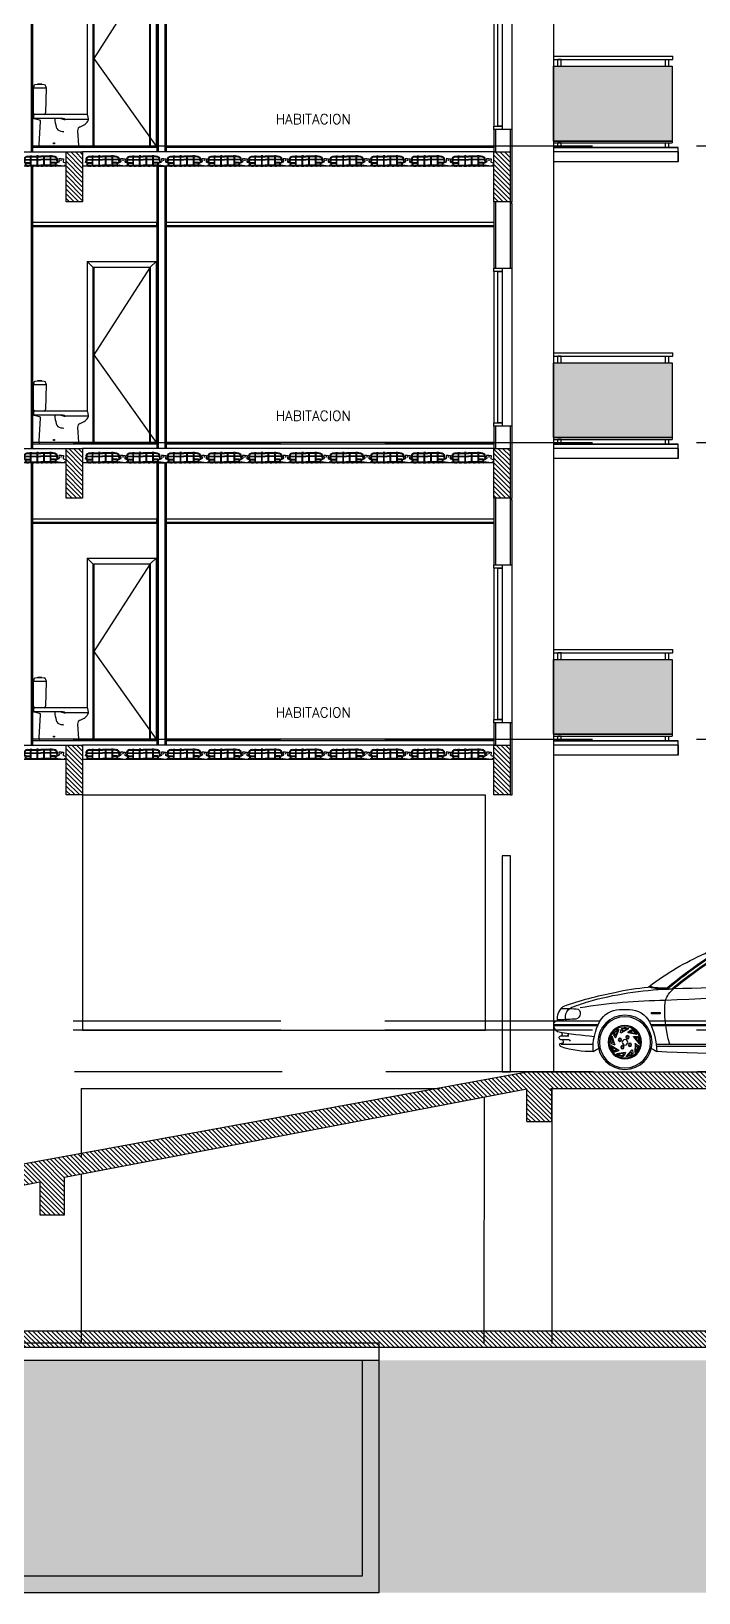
# Model space of a CAD drawing. Header units: metres. Extents: x 126 to 596, y -539 to -70.
# Drawn here: x 262.35 to 270.38, y -403.37 to -384.57 of the extents above; entities that cross this region are included whole.
import ezdxf

# ---------------------------------------------------------------- set-up
doc = ezdxf.new("R2010")
doc.units = ezdxf.units.M
doc.header["$LTSCALE"] = 10
for name, pattern in [('CENTRO', [2, 1.25, -0.25, 0.25, -0.25]), ('DASHED2', [0.375, 0.25, -0.125]), ('HIDDEN', [0.375, 0.25, -0.125])]:
    doc.linetypes.add(name, pattern=pattern)
for name, color, linetype in [('-SAN 8', 8, 'CENTRO'), ('0.1', 1, 'Continuous'), ('01', 1, 'Continuous'), ('02', 2, 'Continuous'), ('1_MUROS', 6, 'Continuous'), ('_ARQ-equipamiento', 8, 'Continuous'), ('A- Estructura', 5, 'Continuous'), ('A- Hatch Hormigon', 255, 'Continuous'), ('A-Aberturas', 2, 'Continuous'), ('A-Cielorraso', 1, 'HIDDEN'), ('A-Muros', 4, 'Continuous'), ('A-Pisos', 1, 'Continuous'), ('A-Revoques', 1, 'Continuous'), ('Corte t', 2, 'Continuous'), ('Dr Ejes en bloque', 4, 'Continuous'), ('Fachada 02', 2, 'Continuous'), ('Losa rap sapito', 251, 'Continuous'), ('PISO', 251, 'Continuous'), ('Sanitarios', 2, 'Continuous'), ('Texto', 3, 'Continuous')]:
    doc.layers.add(name, color=color, linetype=linetype)
doc.layers.add('M1-Muro Común 20', color=12, linetype='Continuous', transparency=0.5)
doc.styles.add('T12', font='romans.shx', dxfattribs={"height": 0.12})

# ---------------------------------------------------------------- blocks, each defined once
blk = doc.blocks.new('VIGUETA NUEVA')
at = {"layer": '02'}
for p, q in [((852.277, 1549.624), (852.243, 1549.611)), ((852.243, 1549.581), (852.243, 1549.611)), ((852.243, 1549.581), (852.248, 1549.576)), ((852.305, 1549.576), (852.248, 1549.576)), ((852.305, 1549.666), (852.277, 1549.666)), ((852.277, 1549.666), (852.277, 1549.661)), ((852.277, 1549.661), (852.281, 1549.631)), ((852.305, 1549.666), (852.334, 1549.666)), ((852.305, 1549.576), (852.363, 1549.576)), ((852.334, 1549.661), (852.33, 1549.631)), ((852.334, 1549.666), (852.334, 1549.661)), ((852.334, 1549.624), (852.368, 1549.611)), ((852.368, 1549.581), (852.363, 1549.576)), ((852.368, 1549.581), (852.368, 1549.611))]:
    blk.add_line(p, q, dxfattribs=at)
for centre, start, end in [((852.274, 1549.631), 294.8533, 4.4381), ((852.337, 1549.631), 175.5619, 245.1467)]:
    blk.add_arc(centre, 0.00704, start, end, dxfattribs=at)
blk = doc.blocks.new('VIGUETA NUEVA1')
at = {"layer": 'PISO'}
for centre in [(-0.044, -0.081), (0, -0.02), (0.05, -0.081)]:
    blk.add_circle(centre, 0.00324, dxfattribs=at)
at = {"layer": '1_MUROS'}
blk.add_blockref('VIGUETA NUEVA', (-852.305, -1549.666), dxfattribs=at)
blk = doc.blocks.new('Losa rap zapito')
at = {"layer": 'Losa rap sapito'}
for p, q in [((283.728, -291.824), (283.726, -291.839)), ((283.746, -291.848), (283.728, -291.842)), ((283.732, -291.804), (283.729, -291.823)), ((283.739, -291.812), (283.736, -291.833)), ((283.753, -291.842), (283.738, -291.836)), ((283.742, -291.81), (283.805, -291.81)), ((283.744, -291.804), (283.805, -291.804)), ((283.753, -291.81), (283.805, -291.81)), ((283.753, -291.842), (283.805, -291.842)), ((283.771, -291.772), (283.805, -291.772)), ((283.781, -291.764), (283.8, -291.764)), ((283.801, -291.763), (283.821, -291.763)), ((283.808, -291.801), (283.808, -291.775)), ((283.808, -291.839), (283.808, -291.813)), ((283.815, -291.801), (283.815, -291.775)), ((283.815, -291.872), (283.815, -291.813)), ((283.818, -291.772), (283.884, -291.772)), ((283.818, -291.804), (283.884, -291.804)), ((283.818, -291.81), (283.884, -291.81)), ((283.821, -291.764), (283.881, -291.764)), ((283.901, -291.763), (283.882, -291.763)), ((283.887, -291.801), (283.887, -291.775)), ((283.887, -291.872), (283.887, -291.813)), ((283.894, -291.801), (283.894, -291.775)), ((283.894, -291.872), (283.894, -291.813)), ((283.897, -291.772), (283.93, -291.772)), ((283.897, -291.804), (283.93, -291.804)), ((283.897, -291.81), (283.93, -291.81)), ((283.902, -291.764), (283.93, -291.764)), ((283.959, -291.764), (283.93, -291.764)), ((283.964, -291.772), (283.93, -291.772)), ((283.964, -291.804), (283.93, -291.804)), ((283.964, -291.81), (283.93, -291.81)), ((283.96, -291.763), (283.979, -291.763)), ((283.967, -291.801), (283.967, -291.775)), ((283.967, -291.872), (283.967, -291.813)), ((283.973, -291.801), (283.973, -291.775)), ((283.973, -291.872), (283.973, -291.813)), ((284.043, -291.772), (283.976, -291.772)), ((284.043, -291.804), (283.976, -291.804)), ((284.043, -291.81), (283.976, -291.81)), ((284.039, -291.764), (283.98, -291.764)), ((284.059, -291.763), (284.04, -291.763)), ((284.046, -291.801), (284.046, -291.775)), ((284.046, -291.872), (284.046, -291.813)), ((284.053, -291.801), (284.053, -291.775)), ((284.053, -291.839), (284.053, -291.813)), ((284.09, -291.772), (284.056, -291.772)), ((284.117, -291.804), (284.056, -291.804)), ((284.119, -291.81), (284.056, -291.81)), ((284.107, -291.81), (284.056, -291.81)), ((284.107, -291.842), (284.056, -291.842)), ((284.079, -291.764), (284.06, -291.764)), ((284.107, -291.842), (284.123, -291.836)), ((284.115, -291.848), (284.133, -291.842)), ((284.121, -291.812), (284.125, -291.833)), ((284.129, -291.804), (284.131, -291.823)), ((284.133, -291.824), (284.135, -291.839)), ((283.747, -291.88), (283.746, -291.848)), ((283.754, -291.884), (283.75, -291.884)), ((283.754, -291.884), (283.752, -291.884)), ((283.754, -291.884), (283.752, -291.884)), ((283.754, -291.872), (283.754, -291.851)), ((283.754, -291.884), (283.754, -291.883)), ((283.754, -291.883), (283.76, -291.883)), ((283.756, -291.849), (283.805, -291.849)), ((283.757, -291.875), (283.805, -291.875)), ((283.76, -291.884), (283.76, -291.883)), ((283.76, -291.884), (283.766, -291.884)), ((283.771, -291.883), (283.766, -291.883)), ((283.766, -291.884), (283.766, -291.883)), ((283.771, -291.884), (283.771, -291.883)), ((283.771, -291.884), (283.777, -291.884)), ((283.777, -291.884), (283.777, -291.883)), ((283.783, -291.883), (283.777, -291.883)), ((283.783, -291.884), (283.783, -291.883)), ((283.783, -291.884), (283.789, -291.884)), ((283.789, -291.884), (283.789, -291.883)), ((283.789, -291.883), (283.795, -291.883)), ((283.795, -291.884), (283.795, -291.883)), ((283.8, -291.884), (283.795, -291.884)), ((283.8, -291.883), (283.806, -291.883)), ((283.8, -291.884), (283.8, -291.883)), ((283.806, -291.884), (283.806, -291.883)), ((283.812, -291.884), (283.806, -291.884)), ((283.808, -291.872), (283.808, -291.852)), ((283.812, -291.883), (283.818, -291.883)), ((283.812, -291.884), (283.812, -291.883)), ((283.812, -291.883), (283.818, -291.883)), ((283.818, -291.875), (283.884, -291.875)), ((283.818, -291.884), (283.818, -291.883)), ((283.818, -291.884), (283.823, -291.884)), ((283.829, -291.883), (283.823, -291.883)), ((283.823, -291.884), (283.823, -291.883)), ((283.829, -291.884), (283.829, -291.883)), ((283.829, -291.884), (283.835, -291.884)), ((283.835, -291.884), (283.835, -291.883)), ((283.841, -291.883), (283.835, -291.883)), ((283.841, -291.884), (283.841, -291.883)), ((283.841, -291.884), (283.847, -291.884)), ((283.847, -291.884), (283.847, -291.883)), ((283.847, -291.883), (283.852, -291.883)), ((283.852, -291.884), (283.852, -291.883)), ((283.858, -291.884), (283.852, -291.884)), ((283.858, -291.883), (283.864, -291.883)), ((283.858, -291.884), (283.858, -291.883)), ((283.864, -291.884), (283.864, -291.883)), ((283.87, -291.884), (283.864, -291.884)), ((283.87, -291.883), (283.875, -291.883)), ((283.87, -291.884), (283.87, -291.883)), ((283.87, -291.883), (283.875, -291.883)), ((283.875, -291.884), (283.875, -291.883)), ((283.875, -291.884), (283.881, -291.884)), ((283.887, -291.883), (283.881, -291.883)), ((283.881, -291.884), (283.881, -291.883)), ((283.887, -291.884), (283.887, -291.883)), ((283.887, -291.884), (283.893, -291.884)), ((283.893, -291.884), (283.893, -291.883)), ((283.899, -291.883), (283.893, -291.883)), ((283.897, -291.875), (283.93, -291.875)), ((283.899, -291.884), (283.899, -291.883)), ((283.899, -291.884), (283.904, -291.884)), ((283.904, -291.884), (283.904, -291.883)), ((283.904, -291.883), (283.91, -291.883)), ((283.91, -291.884), (283.91, -291.883)), ((283.916, -291.884), (283.91, -291.884)), ((283.916, -291.883), (283.922, -291.883)), ((283.916, -291.884), (283.916, -291.883)), ((283.922, -291.884), (283.922, -291.883)), ((283.927, -291.884), (283.922, -291.884)), ((283.927, -291.884), (283.927, -291.883)), ((283.927, -291.883), (283.93, -291.883)), ((283.964, -291.875), (283.93, -291.875)), ((283.933, -291.883), (283.93, -291.883)), ((283.933, -291.884), (283.933, -291.883)), ((283.933, -291.884), (283.939, -291.884)), ((283.945, -291.883), (283.939, -291.883)), ((283.939, -291.884), (283.939, -291.883)), ((283.945, -291.884), (283.945, -291.883)), ((283.945, -291.884), (283.951, -291.884)), ((283.951, -291.884), (283.951, -291.883)), ((283.956, -291.883), (283.951, -291.883)), ((283.956, -291.884), (283.956, -291.883)), ((283.962, -291.884), (283.956, -291.884)), ((283.962, -291.884), (283.962, -291.883)), ((283.962, -291.883), (283.968, -291.883)), ((283.968, -291.884), (283.968, -291.883)), ((283.974, -291.884), (283.968, -291.884)), ((283.974, -291.883), (283.98, -291.883)), ((283.974, -291.884), (283.974, -291.883)), ((284.043, -291.875), (283.976, -291.875)), ((283.98, -291.884), (283.98, -291.883)), ((283.985, -291.884), (283.98, -291.884)), ((283.991, -291.883), (283.985, -291.883)), ((283.985, -291.884), (283.985, -291.883)), ((283.991, -291.883), (283.985, -291.883)), ((283.991, -291.884), (283.991, -291.883)), ((283.991, -291.884), (283.997, -291.884)), ((284.003, -291.883), (283.997, -291.883)), ((283.997, -291.884), (283.997, -291.883)), ((284.003, -291.884), (284.003, -291.883)), ((284.003, -291.884), (284.008, -291.884)), ((284.008, -291.884), (284.008, -291.883)), ((284.014, -291.883), (284.008, -291.883)), ((284.014, -291.884), (284.014, -291.883)), ((284.02, -291.884), (284.014, -291.884)), ((284.02, -291.884), (284.02, -291.883)), ((284.02, -291.883), (284.026, -291.883)), ((284.026, -291.884), (284.026, -291.883)), ((284.032, -291.884), (284.026, -291.884)), ((284.032, -291.883), (284.037, -291.883)), ((284.032, -291.884), (284.032, -291.883)), ((284.037, -291.884), (284.037, -291.883)), ((284.043, -291.884), (284.037, -291.884)), ((284.049, -291.883), (284.043, -291.883)), ((284.043, -291.884), (284.043, -291.883)), ((284.049, -291.883), (284.043, -291.883)), ((284.049, -291.884), (284.049, -291.883)), ((284.049, -291.884), (284.055, -291.884)), ((284.053, -291.872), (284.053, -291.852)), ((284.06, -291.883), (284.055, -291.883)), ((284.055, -291.884), (284.055, -291.883)), ((284.104, -291.849), (284.056, -291.849)), ((284.104, -291.875), (284.056, -291.875)), ((284.06, -291.884), (284.06, -291.883)), ((284.06, -291.884), (284.066, -291.884)), ((284.066, -291.884), (284.066, -291.883)), ((284.072, -291.883), (284.066, -291.883)), ((284.072, -291.884), (284.072, -291.883)), ((284.078, -291.884), (284.072, -291.884)), ((284.078, -291.884), (284.078, -291.883)), ((284.078, -291.883), (284.084, -291.883)), ((284.084, -291.884), (284.084, -291.883)), ((284.089, -291.884), (284.084, -291.884)), ((284.089, -291.883), (284.095, -291.883)), ((284.089, -291.884), (284.089, -291.883)), ((284.095, -291.884), (284.095, -291.883)), ((284.101, -291.884), (284.095, -291.884)), ((284.101, -291.884), (284.101, -291.883)), ((284.107, -291.883), (284.101, -291.883)), ((284.107, -291.872), (284.107, -291.851)), ((284.107, -291.884), (284.107, -291.883)), ((284.107, -291.884), (284.109, -291.884)), ((284.107, -291.884), (284.109, -291.884)), ((284.107, -291.884), (284.11, -291.884)), ((284.114, -291.88), (284.115, -291.848))]:
    blk.add_line(p, q, dxfattribs=at)
for centre, radius, start, end in [((283.729, -291.839), 0.00289, 171.8699, 249.444), ((283.729, -291.824), 0.000963, 81.8699, 171.8699), ((283.772, -291.804), 0.0404, 77.2971, 181.0135), ((283.739, -291.833), 0.00289, 171.8699, 249.444), ((283.742, -291.813), 0.00289, 90, 165.2593), ((283.772, -291.804), 0.0317, 92.259, 174.7894), ((283.744, -291.801), 0.00289, 180.2316, 270), ((283.801, -291.764), 0.000963, 90, 180), ((283.805, -291.775), 0.00289, 0, 90), ((283.805, -291.801), 0.00289, 270, 0), ((283.805, -291.813), 0.00289, 0, 90), ((283.805, -291.839), 0.00289, 270, 0), ((283.818, -291.775), 0.00289, 90, 180), ((283.818, -291.801), 0.00289, 180, 270), ((283.818, -291.813), 0.00289, 90, 180), ((283.821, -291.764), 0.000963, 0, 90), ((283.882, -291.764), 0.000963, 90, 180), ((283.884, -291.775), 0.00289, 0, 90), ((283.884, -291.801), 0.00289, 270, 0), ((283.884, -291.813), 0.00289, 0, 90), ((283.897, -291.775), 0.00289, 90, 180), ((283.897, -291.801), 0.00289, 180, 270), ((283.897, -291.813), 0.00289, 90, 180), ((283.901, -291.764), 0.000963, 0, 90), ((283.96, -291.764), 0.000963, 90, 180), ((283.964, -291.775), 0.00289, 0, 90), ((283.964, -291.801), 0.00289, 270, 0), ((283.964, -291.813), 0.00289, 0, 90), ((283.976, -291.775), 0.00289, 90, 180), ((283.976, -291.801), 0.00289, 180, 270), ((283.976, -291.813), 0.00289, 90, 180), ((283.979, -291.764), 0.000963, 0, 90), ((284.04, -291.764), 0.000963, 90, 180), ((284.043, -291.775), 0.00289, 0, 90), ((284.043, -291.801), 0.00289, 270, 0), ((284.043, -291.813), 0.00289, 0, 90), ((284.056, -291.775), 0.00289, 90, 180), ((284.056, -291.801), 0.00289, 180, 270), ((284.056, -291.813), 0.00289, 90, 180), ((284.056, -291.839), 0.00289, 180, 270), ((284.059, -291.764), 0.000963, 0, 90), ((284.088, -291.804), 0.0404, 358.9865, 102.7029), ((284.088, -291.804), 0.0317, 5.2106, 87.741), ((284.117, -291.801), 0.00289, 270, 359.7684), ((284.119, -291.813), 0.00289, 14.7407, 90), ((284.122, -291.833), 0.00289, 290.556, 8.1301), ((284.132, -291.824), 0.000963, 8.1301, 98.1301), ((284.132, -291.839), 0.00289, 290.556, 8.1301), ((283.751, -291.88), 0.0039, 182.4799, 268.1248), ((283.756, -291.852), 0.00289, 90, 168.5947), ((283.757, -291.872), 0.00289, 180, 271.41), ((283.805, -291.852), 0.00289, 0, 90), ((283.805, -291.872), 0.00289, 270, 0), ((283.818, -291.872), 0.00289, 180, 270), ((283.884, -291.872), 0.00289, 270, 0), ((283.897, -291.872), 0.00289, 180, 270), ((283.964, -291.872), 0.00289, 270, 0), ((283.976, -291.872), 0.00289, 180, 270), ((284.043, -291.872), 0.00289, 270, 0), ((284.056, -291.852), 0.00289, 90, 180), ((284.056, -291.872), 0.00289, 180, 270), ((284.104, -291.852), 0.00289, 11.4053, 90), ((284.104, -291.872), 0.00289, 268.59, 0), ((284.11, -291.88), 0.0039, 271.8752, 357.5201)]:
    blk.add_arc(centre, radius, start, end, dxfattribs=at)
blk = doc.blocks.new('A$C50213B16')
at = {"ltscale": 0.143874}
blk.add_line((-72, 724), (-74, 695), dxfattribs=at)
for p, q in [((-74, 397), (-74, 695)), ((76, 695), (-74, 695)), ((76, 695), (71, 399)), ((564, 380), (-64, 380)), ((52, 380), (-58, 380)), ((280, 330), (-72, 330)), ((-6, 20), (11, 296)), ((586, 320), (306, 320)), ((462, 0), (0, 0)), ((455, 184), (468, 6))]:
    blk.add_line(p, q)
at = {"ltscale": 0.016707}
blk.add_line((-21, 739), (-21, 743), dxfattribs=at)
at = {"ltscale": 0.017205}
blk.add_line((27, 739), (27, 743), dxfattribs=at)
at = {"ltscale": 0.01772}
blk.add_line((73, 695), (76, 695), dxfattribs=at)
at = {"ltscale": 0.102877}
blk.add_line((75, 717), (77, 696), dxfattribs=at)
at = {"ltscale": 0.00015}
blk.add_line((76, 685), (76, 685), dxfattribs=at)
at = {"ltscale": 0.165352}
blk.add_line((-74, 370), (-74, 337), dxfattribs=at)
at = {"ltscale": 0.331632}
blk.add_line((-2, 312), (-66, 327), dxfattribs=at)
at = {"ltscale": 0.224859}
blk.add_line((586, 325), (578, 369), dxfattribs=at)
at = {"ltscale": 0.023054}
blk.add_line((587, 320), (586, 325), dxfattribs=at)
at = {"ltscale": 0.004861}
blk.add_line((587, 320), (586, 320), dxfattribs=at)
at = {"ltscale": 0.064816}
blk.add_line((-7, 7), (-6, 20), dxfattribs=at)
blk.add_circle((172, 32), 5.91)
for centre, radius, start, end in [((-57, 722), 15, 93.9281, 174.525), ((1, -170), 909, 86.7422, 93.7394), ((-19, 743), 2, 91.3801, 180), ((3, -170), 915, 90, 91.3801), ((3, -170), 915, 88.6199, 90), ((25, 743), 2, 0, 88.6199), ((52, 714), 23.8, 5.5662, 86.7422), ((76, 696), 0.878, 269.267, 4.8776), ((-58, 397), 16.4, 180, 270), ((-64, 370), 10, 90, 180), ((52, 399), 19, 270, 358.933), ((564, 366), 14, 11, 90), ((-64, 337), 10, 180, 256.8268), ((-5, 296), 16, 356.5, 76.8268), ((630, 358), 450, 183.5596, 196.8342), ((266, 248), 70, 196.8342, 260.8672), ((300, 420), 100, 243.9194, 273.4607), ((280, 290), 40, 48.5904, 90), ((505, 185), 50, 110.7823, 181.6005), ((390, 489), 275, 290.7823, 305.047), ((490, 346), 100, 305.047, 342.3298), ((568, 321), 18, 342.3298, 11), ((0, 7), 7, 176.5, 270), ((303, 475), 300, 260.8672, 267.7156), ((462, 6), 6, 270, 4)]:
    blk.add_arc(centre, radius, start, end)
blk = doc.blocks.new('hhhh')
at = {"layer": 'A- Hatch Hormigon'}
h = blk.add_hatch(dxfattribs=at)
h.set_pattern_fill('ANSI31', color=1, scale=0.0125, angle=-90, style=0)
h.paths.add_polyline_path([(77.381, -338.036), (77.181, -338.036), (77.181, -338.636), (77.381, -338.636)])
h.paths.add_polyline_path([(82.632, -338.036), (82.432, -338.036), (82.432, -338.636), (82.632, -338.636)])
h.paths.add_polyline_path([(87.78, -338.036), (87.6, -338.036), (87.581, -338.036), (87.581, -338.636), (87.781, -338.636)])
h.paths.add_polyline_path([(70.931, -338.036), (70.731, -338.036), (70.731, -338.636), (70.931, -338.636)])
h.paths.add_polyline_path([(73.631, -338.036), (73.431, -338.036), (73.431, -338.636), (73.631, -338.636)])
h.paths.add_polyline_path([(64.181, -338.036), (63.981, -338.036), (63.981, -338.156), (63.981, -338.636), (64.181, -338.636)])
at = {"layer": 'M1-Muro Común 20', "transparency": 33554460}
h = blk.add_hatch(color=141, dxfattribs=at)
h.dxf.hatch_style = 1
h.paths.add_polyline_path([(89.726, -337.906), (88.301, -337.906), (88.301, -337.007), (89.726, -337.007)])
at = {"color": 1}
blk.add_line((88.301, -335.066, 0), (88.301, -338.636, 0), dxfattribs=at)
at = {"color": 5}
for p, q in [((77.381, -338.036, 0), (82.432, -338.036, 0)), ((82.432, -338.636, 0), (82.432, -338.036, 0)), ((82.432, -338.036, 0), (82.632, -338.036, 0)), ((82.632, -338.036, 0), (82.632, -338.636, 0)), ((87.581, -338.036, 0), (82.632, -338.036, 0)), ((87.581, -338.636, 0), (87.581, -338.036, 0)), ((87.581, -338.036, 0), (87.781, -338.036, 0)), ((87.781, -338.636, 0), (87.78, -338.036, 0)), ((87.781, -338.036, 0), (87.781, -338.036, 0)), ((77.381, -338.206, 0), (82.432, -338.206, 0)), ((82.632, -338.206, 0), (87.581, -338.206, 0)), ((82.632, -338.636, 0), (82.432, -338.636, 0)), ((87.781, -338.636, 0), (87.581, -338.636, 0)), ((87.782, -338.636, 0), (87.781, -338.636, 0)), ((87.782, -338.636, 0), (87.782, -338.636, 0))]:
    blk.add_line(p, q, dxfattribs=at)
at = {"color": 2}
for p, q in [((83.526, -337.966, 0), (82.031, -337.966, 0)), ((83.526, -337.986, 0), (82.031, -337.986, 0)), ((87.58, -337.966, 0), (83.636, -337.966, 0)), ((87.58, -337.986, 0), (83.636, -337.986, 0))]:
    blk.add_line(p, q, dxfattribs=at)
at = {"layer": '01'}
for p, q in [((82.685, -335.786, 0), (82.685, -337.588, 0)), ((82.685, -335.786, 0), (83.515, -335.786, 0)), ((82.755, -335.856, 0), (82.685, -335.786, 0)), ((83.445, -335.856, 0), (83.515, -335.786, 0)), ((83.515, -335.786, 0), (83.515, -337.966, 0)), ((82.755, -335.856, 0), (82.755, -337.966, 0)), ((82.755, -335.856, 0), (83.445, -335.856, 0)), ((82.765, -335.856, 0), (82.765, -337.966, 0)), ((83.435, -335.866, 0), (82.765, -336.911, 0)), ((83.435, -335.866, 0), (83.435, -337.966, 0)), ((83.445, -335.856, 0), (83.445, -337.966, 0)), ((82.765, -336.911, 0), (83.515, -337.966, 0))]:
    blk.add_line(p, q, dxfattribs=at)
at = {"layer": '01', "elevation": 0}
blk.add_lwpolyline([(83.435, -337.966, 0.02, 0, 0), (83.435, -337.966, 0, 0, 0), (83.435, -335.866, 0, 0, 0), (82.765, -335.866, 0, 0, 0)], format="xyseb", dxfattribs=at)
at = {"layer": 'A-Aberturas', "elevation": 0}
for points in [[(87.581, -335.866), (87.681, -335.866), (87.681, -335.906), (87.581, -335.906)], [(87.631, -335.906), (87.581, -335.906), (87.581, -337.726), (87.631, -337.726)], [(87.581, -337.726), (87.681, -337.726), (87.681, -337.766), (87.581, -337.766)]]:
    blk.add_lwpolyline(points, close=True, dxfattribs=at)
at = {"layer": 'A-Aberturas', "color": 1, "elevation": 0}
blk.add_lwpolyline([(87.681, -337.726), (87.631, -337.726), (87.631, -335.906), (87.681, -335.906)], close=True, dxfattribs=at)
at = {"layer": 'A-Aberturas', "color": 253, "elevation": 0}
for points in [[(88.301, -336.926), (89.736, -336.926), (89.736, -336.886)], [(88.301, -336.886), (89.736, -336.886)], [(88.391, -337.007), (88.391, -336.926), (88.351, -336.926)], [(88.351, -337.007), (88.351, -336.926)], [(89.646, -337.007), (89.646, -336.926), (89.686, -336.926)], [(89.686, -337.007), (89.686, -336.926)], [(88.301, -337.906), (89.726, -337.906), (89.726, -337.927)], [(88.301, -337.927), (89.726, -337.927)], [(88.391, -337.986), (88.391, -337.927), (88.351, -337.927)], [(88.351, -337.986), (88.351, -337.927)], [(89.646, -337.986), (89.646, -337.927), (89.686, -337.927)], [(89.686, -337.986), (89.686, -337.927)]]:
    blk.add_lwpolyline(points, dxfattribs=at)
blk.add_lwpolyline([(89.726, -337.906), (88.301, -337.906), (88.301, -337.007), (89.726, -337.007)], close=True, dxfattribs=at)
at = {"layer": 'A-Cielorraso', "color": 1, "linetype": 'Continuous'}
for p, q in [((83.526, -335.316, 0), (82.03, -335.316, 0)), ((87.581, -335.316, 0), (83.635, -335.316, 0)), ((87.581, -335.316, 0), (83.636, -335.316, 0))]:
    blk.add_line(p, q, dxfattribs=at)
at = {"layer": 'A-Cielorraso', "color": 2, "linetype": 'Continuous'}
for p, q in [((83.526, -335.356, 0), (82.03, -335.356, 0)), ((82.031, -335.366, 0), (83.526, -335.366, 0)), ((83.635, -335.316, 0), (83.636, -335.366, 0)), ((87.581, -335.356, 0), (83.636, -335.356, 0)), ((83.636, -335.366, 0), (87.581, -335.366, 0))]:
    blk.add_line(p, q, dxfattribs=at)
at = {"layer": 'A-Cielorraso', "elevation": 0}
blk.add_lwpolyline([(82.031, -335.366), (82.031, -335.366), (82.031, -335.366), (83.526, -335.366), (83.525, -335.316)], dxfattribs=at)
at = {"layer": 'A-Muros', "color": 1}
for p, q in [((82.031, -334.637), (81.881, -334.637)), ((82.031, -338.036, 0), (82.031, -334.637)), ((87.801, -337.766, 0), (87.801, -335.866, 0))]:
    blk.add_line(p, q, dxfattribs=at)
at = {"layer": 'A-Muros'}
for p, q in [((82.016, -338.036, 0), (82.016, -334.637)), ((83.541, -334.637), (83.541, -338.036, 0)), ((83.541, -334.637), (83.621, -334.637)), ((83.621, -334.637), (83.621, -338.036, 0)), ((82.626, -338.036, 0), (82.626, -338.036, 0))]:
    blk.add_line(p, q, dxfattribs=at)
at = {"layer": 'A-Muros', "color": 1, "elevation": 0}
for points in [[(87.581, -335.066), (87.581, -335.866), (87.801, -335.866), (87.801, -335.086), (87.79, -335.086), (87.79, -335.066), (87.801, -335.066)], [(87.781, -338.636), (87.801, -338.636), (87.801, -337.766), (87.581, -337.766), (87.58, -338.036)]]:
    blk.add_lwpolyline(points, dxfattribs=at)
at = {"layer": 'A-Muros', "elevation": 0}
for points in [[(87.781, -335.866), (87.781, -335.066), (87.601, -335.066), (87.601, -335.866)], [(87.78, -338.036), (87.781, -337.766), (87.601, -337.766), (87.6, -338.036)]]:
    blk.add_lwpolyline(points, close=True, dxfattribs=at)
at = {"layer": 'A-Revoques'}
for p, q in [((83.526, -334.637), (83.526, -338.036, 0)), ((83.526, -334.637), (83.541, -334.637)), ((83.621, -334.637), (83.636, -334.637)), ((83.636, -334.637), (83.636, -338.036, 0))]:
    blk.add_line(p, q, dxfattribs=at)
at = {"layer": 'Fachada 02', "color": 253}
for p, q in [((88.301, -337.986, 0), (89.801, -337.986, 0)), ((89.801, -337.986, 0), (88.301, -337.986, 0)), ((89.801, -338.036, 0), (89.801, -337.986, 0)), ((89.801, -338.036, 0), (89.801, -338.156, 0)), ((89.801, -338.156, 0), (88.301, -338.156, 0))]:
    blk.add_line(p, q, dxfattribs=at)
at = {"layer": 'Fachada 02', "color": 253, "linetype": 'DASHED2', "elevation": 0}
blk.add_lwpolyline([(89.801, -338.156), (89.801, -338.036), (88.301, -338.036)], dxfattribs=at)
at = {"layer": 'A-Muros', "xscale": -1}
for p in [(366.058, -46.323, 0), (366.802, -46.323, 0), (367.291, -46.323, 0), (367.781, -46.323, 0), (368.27, -46.323, 0), (368.76, -46.323, 0), (369.249, -46.323, 0), (369.739, -46.323, 0), (370.228, -46.323, 0), (370.717, -46.323, 0), (371.207, -46.323, 0)]:
    blk.add_blockref('Losa rap zapito', p, dxfattribs=at)
at = {"layer": 'Corte t', "xscale": 0.9559179682510148, "yscale": 0.9559179682510148, "zscale": 0.9559179682510148}
for p in [(82.372, -338.12, 0), (83.116, -338.12, 0), (83.606, -338.12, 0), (84.095, -338.12, 0), (84.584, -338.12, 0), (85.074, -338.12, 0), (85.563, -338.12, 0), (86.053, -338.12, 0), (86.542, -338.12, 0), (87.032, -338.12, 0), (87.521, -338.12, 0)]:
    blk.add_blockref('VIGUETA NUEVA1', p, dxfattribs=at)
at = {"layer": 'Sanitarios', "xscale": 0.001, "yscale": 0.001, "zscale": 0.001}
blk.add_blockref('A$C50213B16', (82.115, -337.966, 0), dxfattribs=at)
at = {"layer": 'Texto', "transparency": 33554687, "style": 'T12'}
blk.add_text('HABITACION', height=0.12, dxfattribs=at).set_placement((84.955, -337.702))
blk = doc.blocks.new('Cabrioc')
for p, q in [((-2.019, 0.923), (-2.204, 0.923)), ((-1.979, 0.869), (-2.19, 0.869)), ((-0.431, 0.815), (-0.431, 0.741)), ((-0.425, 0.815), (-0.425, 0.741)), ((-0.254, 0.826), (-0.42, 0.826)), ((-0.254, 0.819), (-0.42, 0.819)), ((-0.254, 0.812), (-0.42, 0.812)), ((-0.42, 0.812), (-0.42, 0.773)), ((-0.254, 0.773), (-0.42, 0.773)), ((-0.254, 0.812), (-0.254, 0.773)), ((-0.249, 0.741), (-0.249, 0.815)), ((-0.242, 0.741), (-0.242, 0.815)), ((-1.501, 0.582), (-2.338, 0.589)), ((-1.487, 0.591), (-2.332, 0.598)), ((-1.135, 0.624), (-2.282, 0.634)), ((-1.177, 0.692), (-2.273, 0.701)), ((-1.493, 0.672), (-2.273, 0.679)), ((-1.991, 0.731), (-2.167, 0.731)), ((1.136, 0.566), (-1.018, 0.566)), ((-0.42, 0.737), (-0.254, 0.737)), ((-0.42, 0.73), (-0.254, 0.73)), ((1.105, 0.666), (1, 0.666)), ((1, 0.666), (1, 0.649)), ((1, 0.649), (1.105, 0.649)), ((1.105, 0.649), (1.105, 0.666)), ((1.488, 0.701), (1.369, 0.701)), ((2.233, 0.566), (1.721, 0.566)), ((-1.614, 0.441), (-2.289, 0.454)), ((-1.395, 0.379), (-1.434, 0.378)), ((-1.325, 0.425), (-1.43, 0.404)), ((-1.351, 0.428), (-1.414, 0.415)), ((-1.351, 0.431), (-1.369, 0.446)), ((-1.324, 0.431), (-1.355, 0.455)), ((-1.241, 0.421), (-1.335, 0.473)), ((-1.259, 0.44), (-1.316, 0.471)), ((-1.257, 0.443), (-1.261, 0.466)), ((-1.236, 0.425), (-1.244, 0.463)), ((-1.179, 0.365), (-1.218, 0.464)), ((-1.181, 0.391), (-1.204, 0.451)), ((-1.177, 0.391), (-1.166, 0.411)), ((-1.173, 0.364), (-1.154, 0.399)), ((-1.168, 0.281), (-1.134, 0.382)), ((1.113, 0.521), (-0.985, 0.521)), ((1.108, 0.51), (-0.977, 0.51)), ((1.317, 0.379), (1.277, 0.378)), ((1.386, 0.425), (1.281, 0.404)), ((1.36, 0.428), (1.297, 0.415)), ((1.361, 0.431), (1.342, 0.446)), ((1.388, 0.431), (1.357, 0.455)), ((1.47, 0.421), (1.376, 0.473)), ((1.452, 0.44), (1.395, 0.471)), ((1.455, 0.443), (1.45, 0.466)), ((1.475, 0.425), (1.467, 0.463)), ((1.533, 0.365), (1.493, 0.464)), ((1.531, 0.391), (1.507, 0.451)), ((1.534, 0.391), (1.545, 0.411)), ((1.538, 0.364), (1.557, 0.399)), ((1.544, 0.281), (1.578, 0.382)), ((2.278, 0.521), (1.744, 0.521)), ((2.278, 0.51), (1.75, 0.51)), ((2.188, 0.386), (2.098, 0.386)), ((-1.659, 0.263), (-2.222, 0.368)), ((-2.186, 0.251), (-2.222, 0.368)), ((-1.817, 0.292), (-2.186, 0.251)), ((-1.801, 0.28), (-1.801, 0.289)), ((-1.801, 0.261), (-1.801, 0.28)), ((-1.782, 0.243), (-1.801, 0.261)), ((-1.607, 0.236), (-1.782, 0.243)), ((-1.392, 0.374), (-1.459, 0.29)), ((-1.414, 0.359), (-1.454, 0.309)), ((-1.416, 0.294), (-1.445, 0.268)), ((-1.415, 0.362), (-1.439, 0.361)), ((-1.421, 0.267), (-1.438, 0.252)), ((-1.417, 0.266), (-1.416, 0.202)), ((-1.41, 0.291), (-1.408, 0.184)), ((-1.377, 0.215), (-1.383, 0.176)), ((-1.371, 0.217), (-1.3, 0.136)), ((-1.364, 0.192), (-1.367, 0.168)), ((-1.36, 0.193), (-1.318, 0.144)), ((-1.213, 0.21), (-1.122, 0.266)), ((-1.212, 0.204), (-1.175, 0.192)), ((-1.187, 0.216), (-1.132, 0.25)), ((-1.187, 0.213), (-1.165, 0.206)), ((-1.163, 0.277), (-1.127, 0.291)), ((-1.152, 0.303), (-1.132, 0.363)), ((-1.15, 0.3), (-1.128, 0.309)), ((1.047, 0.285), (-0.905, 0.285)), ((1.044, 0.263), (-0.903, 0.263)), ((1.319, 0.374), (1.253, 0.29)), ((1.297, 0.359), (1.257, 0.309)), ((1.296, 0.294), (1.266, 0.268)), ((1.296, 0.362), (1.272, 0.361)), ((1.291, 0.267), (1.273, 0.252)), ((1.294, 0.266), (1.296, 0.202)), ((1.301, 0.291), (1.304, 0.184)), ((1.334, 0.215), (1.329, 0.176)), ((1.34, 0.217), (1.411, 0.136)), ((1.348, 0.192), (1.344, 0.168)), ((1.351, 0.193), (1.393, 0.144)), ((1.498, 0.21), (1.59, 0.266)), ((1.499, 0.204), (1.536, 0.192)), ((1.524, 0.216), (1.579, 0.25)), ((1.524, 0.213), (1.547, 0.206)), ((1.548, 0.277), (1.584, 0.291)), ((1.559, 0.303), (1.579, 0.363)), ((1.562, 0.3), (1.583, 0.309)), ((2.189, 0.285), (1.805, 0.285)), ((2.188, 0.341), (2.098, 0.341)), ((2.188, 0.299), (2.169, 0.299)), ((-1.297, 0.18), (-1.276, 0.146)), ((-1.293, 0.185), (-1.187, 0.169)), ((-1.271, 0.17), (-1.259, 0.15)), ((-1.269, 0.173), (-1.206, 0.163)), ((1.415, 0.18), (1.435, 0.146)), ((1.418, 0.185), (1.524, 0.169)), ((1.44, 0.17), (1.452, 0.15)), ((1.442, 0.173), (1.505, 0.163))]:
    blk.add_line(p, q)
for centre, radius in [((-1.288, 0.308), 0.308), ((1.423, 0.308), 0.326), ((1.423, 0.308), 0.308), ((-1.288, 0.308), 0.2), ((-1.288, 0.308), 0.187), ((-1.319, 0.368), 0.0203), ((-1.319, 0.368), 0.0135), ((1.423, 0.308), 0.2), ((1.423, 0.308), 0.187), ((1.392, 0.368), 0.0203), ((1.392, 0.368), 0.0135), ((-1.348, 0.277), 0.0203), ((-1.348, 0.277), 0.0135), ((-1.288, 0.308), 0.033), ((-1.257, 0.248), 0.0203), ((-1.257, 0.248), 0.0135), ((-1.228, 0.338), 0.0203), ((-1.228, 0.338), 0.0135), ((1.363, 0.277), 0.0203), ((1.363, 0.277), 0.0135), ((1.423, 0.308), 0.033), ((1.454, 0.248), 0.0203), ((1.454, 0.248), 0.0135), ((1.483, 0.338), 0.0203), ((1.483, 0.338), 0.0135)]:
    blk.add_circle(centre, radius)
for centre, radius, start, end in [((-0.85, 0.432), 1.041, 114.858, 135.4104), ((-0.85, 0.432), 1.005, 114.858, 135.4104), ((-0.85, 0.432), 0.996, 114.9233, 135.3701), ((-1.282, 1.37), 0.0124, 77.4781, 161.1691), ((-1.302, 1.35), 0.0299, 347.7909, 61.9251), ((-1.029, 0.974), 0.478, 100.851, 121.5539), ((-1.302, 1.35), 0.0389, 350.0796, 54.5833), ((-1.275, 1.345), 0.0112, 294.9233, 350.0796), ((-0.4, -3.36), 4.857, 83.0689, 98.5116), ((-0.227, 0.797), 0.745, 131.0794, 162.8542), ((-0.227, 0.797), 0.722, 131.5834, 162.8542), ((-0.709, 1.35), 0.0112, 96.465, 131.0794), ((-0.114, -3.902), 5.297, 85.2323, 96.465), ((-0.701, 1.33), 0.009, 96.3959, 131.5834), ((-0.114, -3.902), 5.274, 85.3605, 96.3959), ((4.728, 1.65), 5.18, 183.186, 187.2798), ((4.728, 1.65), 5.171, 183.186, 187.2967), ((4.728, 1.65), 5.153, 183.186, 187.3307), ((4.728, 1.65), 5.144, 183.186, 187.3478), ((0.122, 0.824), 0.641, 68.728, 84.2805), ((8.718, 4.298), 8.972, 199.1163, 201.8192), ((0.231, 1.216), 0.144, 51.0672, 82.1073), ((8.718, 4.298), 8.945, 199.1903, 201.8952), ((0.334, 1.348), 0.0225, 149.5592, 236.9277), ((0.443, 1.284), 0.149, 117.3147, 149.5592), ((-3.037, -3.827), 6.154, 50.9248, 56.9277), ((0.349, 1.351), 0.0225, 144.2434, 236.8235), ((0.443, 1.284), 0.138, 112.6905, 144.2434), ((-3.037, -3.827), 6.165, 50.7892, 56.8235), ((0.316, 1.222), 0.203, 54.602, 79.0008), ((0.384, 1.356), 0.0112, 129.5518, 236.5783), ((0.443, 1.284), 0.104, 95.3706, 129.5518), ((-3.037, -3.827), 6.199, 50.3698, 56.5783), ((0.404, 1.356), 0.0112, 118.532, 236.4237), ((-3.037, -3.827), 6.21, 50.4059, 56.4237), ((0.443, 1.284), 0.0931, 77.4466, 118.532), ((0.427, 1.334), 0.0539, 49.2157, 83.0288), ((-0.846, -1.601), 3.251, 52.5659, 66.2982), ((-1.351, 0.384), 0.815, 107.8567, 119.2298), ((-1.596, 1.159), 0.0055, 44.4291, 170.5949), ((-1.57, 1.159), 0.0307, 178.0247, 279.5001), ((-1.57, 1.159), 0.0217, 169.3491, 281.4716), ((-1.567, 1.139), 0.0112, 279.5001, 315.3701), ((-2.058, 0.936), 0.225, 147.4347, 178.9755), ((-2.271, 0.94), 0.0112, 178.9755, 205.073), ((-2.238, 1.051), 0.0112, 96.8281, 147.4347), ((-1.674, -3.659), 4.755, 90.9098, 96.8281), ((-2.35, 0.926), 0.175, 22.7967, 50.8949), ((-2.058, 0.936), 0.147, 154.3404, 194.1564), ((-2.165, 0.783), 0.202, 39.0562, 99.3403), ((-3.69, 17.408), 16.483, 275.2267, 276.7288), ((-1.953, 0.926), 0.225, 30.1565, 48.3349), ((0.507, 20.101), 19.139, 263.2288, 265.6653), ((3.828, 104.515), 103.608, 267.3628, 268.34647), ((-0.334, 0.867), 0.148, 121.1404, 179.024), ((0.742, -3.25), 4.201, 75.3257, 88.6813), ((0.639, 0.702), 0.318, 20.5556, 51.1483), ((0.938, 1.789), 0.843, 265.5172, 284.01), ((0.938, 1.789), 0.832, 268.8473, 283.3926), ((1.13, 0.967), 0.0127, 17.9234, 86.9543), ((0.932, -1.69), 2.669, 76.7403, 85.4781), ((-2.249, 0.95), 0.0355, 205.073, 258.4513), ((-2, 0.831), 0.269, 161.7461, 198.2539), ((-2.161, 1.187), 0.288, 250.6614, 261.9945), ((-2.151, 0.905), 0.0496, 185.9648, 223.3488), ((-2, 0.831), 0.192, 167.8703, 208.6423), ((-2.105, 0.917), 0.0797, 173.9455, 216.3362), ((-5.017, -76.34), 77.309, 87.26837, 87.7691), ((-2.225, 0.727), 0.285, 11.8126, 40.299), ((-1.991, 0.776), 0.045, 270, 11.8126), ((-1.563, -45.047), 45.929, 86.8801, 89.7127), ((1.148, 0.65), 1.644, 172.3493, 192.833), ((-0.42, 0.815), 0.0112, 90, 180), ((-0.42, 0.815), 0.0045, 90, 180), ((-0.254, 0.815), 0.0112, 0, 90), ((-0.254, 0.815), 0.0045, 0, 90), ((-0.417, 0.683), 1.36, 342.988, 5.5188), ((0.881, -5.722), 6.537, 80.4687, 89.5128), ((0.752, -3.238), 4.221, 70.4292, 79.1854), ((1.347, -0.932), 1.805, 67.6073, 75.4738), ((-2.255, 0.543), 0.0952, 106.7446, 248.9602), ((-2.118, 0.654), 0.166, 146.0895, 186.919), ((-2.118, 0.654), 0.0884, 127.1257, 193.5067), ((-2.178, 0.733), 0.0112, 307.1257, 28.6423), ((-2.225, 0.727), 0.285, 346.3486, 349.7527), ((-1.233, 0.302), 0.452, 119.9214, 183.3967), ((-1.141, 0.194), 0.534, 135.73, 172.5724), ((-1.288, 0.308), 0.326, 102.6798, 76.3323), ((-1.273, 0.235), 0.415, 109.4864, 127.0394), ((-1.177, 0.681), 0.0112, 62.6405, 89.506), ((-1.401, 0.249), 0.497, 354.6148, 62.6405), ((-1.224, 0.439), 0.205, 38.2889, 64.2263), ((-1.511, 0.176), 0.594, 0.7773, 41.0717), ((-0.42, 0.741), 0.0112, 180, 270), ((-0.42, 0.741), 0.0045, 180, 270), ((-0.254, 0.741), 0.0045, 270, 0), ((-0.254, 0.741), 0.0112, 270, 0), ((1.369, 0.431), 0.27, 90, 153.2559), ((1.488, 0.431), 0.27, 28.6097, 90), ((2.029, 0.654), 0.0687, 128.6577, 277.1751), ((2.13, -0.799), 1.514, 87.7081, 95.479), ((2.011, 0.61), 0.129, 339.9877, 79.5668), ((2.208, 2.681), 2.102, 265.3404, 270.7209), ((2.039, 0.59), 0.196, 353.0041, 49.5687), ((2.239, 0.527), 0.04, 8.5204, 97.7399), ((-2.078, 0.55), 0.232, 204.5907, 231.8067), ((-1.433, 0.358), 0.0194, 91.6265, 164.3442), ((-1.239, 0.253), 0.246, 124.3442, 141.4881), ((-1.3, 0.324), 0.148, 124.3442, 141.4881), ((-1.415, 0.416), 0.000778, 141.4881, 281.399), ((-1.394, 0.376), 0.00324, 321.399, 91.6265), ((-1.376, 0.437), 0.0117, 51.6265, 124.3442), ((-1.367, 0.44), 0.0194, 51.6265, 124.3442), ((-1.352, 0.43), 0.00194, 281.399, 51.6265), ((-1.285, 0.234), 0.246, 84.3442, 101.4881), ((-1.326, 0.428), 0.00324, 281.399, 51.6265), ((-1.286, 0.328), 0.148, 84.3442, 101.4881), ((-1.315, 0.472), 0.000778, 101.4881, 241.399), ((-1.273, 0.463), 0.0117, 11.6265, 84.3442), ((-1.263, 0.46), 0.0194, 11.6265, 84.3442), ((-1.258, 0.442), 0.00194, 241.399, 11.6265), ((-1.239, 0.424), 0.00324, 241.399, 11.6265), ((-1.334, 0.249), 0.246, 44.3442, 61.4881), ((-1.203, 0.451), 0.000778, 61.4881, 201.399), ((-1.274, 0.322), 0.148, 44.3442, 61.4881), ((-1.179, 0.392), 0.00194, 201.399, 331.6265), ((-1.176, 0.417), 0.0117, 331.6265, 44.3442), ((-1.171, 0.408), 0.0194, 331.6265, 44.3442), ((-1.36, 0.292), 0.246, 4.3442, 21.4881), ((1.859, 0.184), 0.819, 153.2559, 179.2508), ((1.278, 0.358), 0.0194, 91.6265, 164.3442), ((1.473, 0.253), 0.246, 124.3442, 141.4881), ((1.412, 0.324), 0.148, 124.3442, 141.4881), ((1.297, 0.416), 0.000778, 141.4881, 281.399), ((1.317, 0.376), 0.00324, 321.399, 91.6265), ((1.335, 0.437), 0.0117, 51.6265, 124.3442), ((1.345, 0.44), 0.0194, 51.6265, 124.3442), ((1.359, 0.43), 0.00194, 281.399, 51.6265), ((1.426, 0.234), 0.246, 84.3442, 101.4881), ((1.386, 0.428), 0.00324, 281.399, 51.6265), ((1.396, 0.472), 0.000778, 101.4881, 241.399), ((1.425, 0.328), 0.148, 84.3442, 101.4881), ((1.439, 0.463), 0.0117, 11.6265, 84.3442), ((1.448, 0.46), 0.0194, 11.6265, 84.3442), ((1.453, 0.442), 0.00194, 241.399, 11.6265), ((1.472, 0.424), 0.00324, 241.399, 11.6265), ((1.378, 0.249), 0.246, 44.3442, 61.4881), ((1.508, 0.451), 0.000778, 61.4881, 201.399), ((1.438, 0.322), 0.148, 44.3442, 61.4881), ((1.532, 0.392), 0.00194, 201.399, 331.6265), ((1.535, 0.417), 0.0117, 331.6265, 44.3442), ((1.54, 0.408), 0.0194, 331.6265, 44.3442), ((1.351, 0.292), 0.246, 4.3442, 21.4881), ((1.132, 0.237), 0.675, 356.4204, 28.6097), ((1.254, 6.349), 5.998, 275.1578, 279.3996), ((2.124, 0.404), 0.0194, 157.0689, 247.0117), ((2.211, 0.407), 0.0307, 148.0854, 222.9106), ((2.191, 0.363), 0.0234, 291.4517, 97.3969), ((2.178, 0.517), 0.102, 303.0901, 9.5869), ((-1.215, 0.297), 0.246, 164.3442, 181.4881), ((-1.308, 0.313), 0.148, 164.3442, 181.4881), ((-1.454, 0.309), 0.000778, 181.4881, 321.399), ((-1.432, 0.253), 0.0194, 131.6265, 204.3442), ((-1.439, 0.35), 0.0117, 91.6265, 164.3442), ((-1.225, 0.347), 0.246, 204.3442, 221.4881), ((-1.43, 0.243), 0.0117, 131.6265, 204.3442), ((-1.306, 0.299), 0.148, 204.3442, 221.4881), ((-1.419, 0.266), 0.00194, 1.399, 131.6265), ((-1.416, 0.202), 0.000778, 221.4881, 1.399), ((-1.413, 0.291), 0.00324, 1.399, 131.6265), ((-1.415, 0.36), 0.00194, 321.399, 91.6265), ((-1.374, 0.215), 0.00324, 41.399, 171.6265), ((-1.362, 0.191), 0.00194, 41.399, 171.6265), ((-1.211, 0.207), 0.00324, 121.399, 251.6265), ((-1.186, 0.215), 0.00194, 121.399, 251.6265), ((-1.176, 0.366), 0.00324, 201.399, 331.6265), ((-1.169, 0.21), 0.0194, 251.6265, 324.3442), ((-1.165, 0.28), 0.00324, 161.399, 291.6265), ((-1.161, 0.217), 0.0117, 251.6265, 324.3442), ((-1.353, 0.342), 0.246, 324.3442, 341.4881), ((-1.15, 0.302), 0.00194, 161.399, 291.6265), ((-1.271, 0.296), 0.148, 324.3442, 341.4881), ((-1.131, 0.363), 0.000778, 21.4881, 161.399), ((-1.132, 0.249), 0.000778, 341.4881, 121.399), ((-1.268, 0.309), 0.148, 4.3442, 21.4881), ((-1.132, 0.32), 0.0117, 291.6265, 4.3442), ((-1.134, 0.31), 0.0194, 291.6265, 4.3442), ((-0.071, 23.288), 23.119, 267.9029, 272.7557), ((1.423, -0.366), 0.679, 117.9055, 124.2769), ((1.496, 0.297), 0.246, 164.3442, 181.4881), ((1.404, 0.313), 0.148, 164.3442, 181.4881), ((1.257, 0.309), 0.000778, 181.4881, 321.399), ((1.279, 0.253), 0.0194, 131.6265, 204.3442), ((1.273, 0.35), 0.0117, 91.6265, 164.3442), ((1.486, 0.347), 0.246, 204.3442, 221.4881), ((1.281, 0.243), 0.0117, 131.6265, 204.3442), ((1.405, 0.299), 0.148, 204.3442, 221.4881), ((1.292, 0.266), 0.00194, 1.399, 131.6265), ((1.295, 0.202), 0.000778, 221.4881, 1.399), ((1.296, 0.36), 0.00194, 321.399, 91.6265), ((1.298, 0.291), 0.00324, 1.399, 131.6265), ((1.338, 0.215), 0.00324, 41.399, 171.6265), ((1.35, 0.191), 0.00194, 41.399, 171.6265), ((1.5, 0.207), 0.00324, 121.399, 251.6265), ((1.525, 0.215), 0.00194, 121.399, 251.6265), ((1.536, 0.366), 0.00324, 201.399, 331.6265), ((1.542, 0.21), 0.0194, 251.6265, 324.3442), ((1.547, 0.28), 0.00324, 161.399, 291.6265), ((1.55, 0.217), 0.0117, 251.6265, 324.3442), ((1.358, 0.342), 0.246, 324.3442, 341.4881), ((1.561, 0.302), 0.00194, 161.399, 291.6265), ((1.44, 0.296), 0.148, 324.3442, 341.4881), ((1.58, 0.363), 0.000778, 21.4881, 161.399), ((1.579, 0.249), 0.000778, 341.4881, 121.399), ((1.443, 0.309), 0.148, 4.3442, 21.4881), ((1.579, 0.32), 0.0117, 291.6265, 4.3442), ((1.577, 0.31), 0.0194, 291.6265, 4.3442), ((1.423, -0.366), 0.679, 55.7231, 62.0945), ((1.831, 1.35), 1.155, 268.729, 288.0028), ((2.113, 0.315), 0.0304, 118.8336, 166.6386), ((2.194, 0.313), 0.0287, 78.9014, 258.9014), ((2.184, 0.266), 0.0329, 35.5032, 82.1555), ((2.164, 0.292), 0.0472, 301.2489, 351.9365), ((-1.363, 0.173), 0.0194, 171.6265, 244.3442), ((-1.265, 0.378), 0.246, 244.3442, 261.4881), ((-1.356, 0.167), 0.0117, 171.6265, 244.3442), ((-1.297, 0.289), 0.148, 244.3442, 261.4881), ((-1.318, 0.144), 0.000778, 261.4881, 41.399), ((-1.294, 0.181), 0.00324, 81.399, 211.6265), ((-1.259, 0.156), 0.0194, 211.6265, 284.3442), ((-1.27, 0.171), 0.00194, 81.399, 211.6265), ((-1.249, 0.156), 0.0117, 211.6265, 284.3442), ((-1.316, 0.376), 0.246, 284.3442, 301.4881), ((-1.283, 0.288), 0.148, 284.3442, 301.4881), ((-1.206, 0.163), 0.000778, 301.4881, 81.399), ((1.348, 0.173), 0.0194, 171.6265, 244.3442), ((1.446, 0.378), 0.246, 244.3442, 261.4881), ((1.356, 0.167), 0.0117, 171.6265, 244.3442), ((1.415, 0.289), 0.148, 244.3442, 261.4881), ((1.393, 0.144), 0.000778, 261.4881, 41.399), ((1.417, 0.181), 0.00324, 81.399, 211.6265), ((1.452, 0.156), 0.0194, 211.6265, 284.3442), ((1.442, 0.171), 0.00194, 81.399, 211.6265), ((1.462, 0.156), 0.0117, 211.6265, 284.3442), ((1.396, 0.376), 0.246, 284.3442, 301.4881), ((1.428, 0.288), 0.148, 284.3442, 301.4881), ((1.505, 0.163), 0.000778, 301.4881, 81.399)]:
    blk.add_arc(centre, radius, start, end)
blk = doc.blocks.new('niveles')
at = {"layer": 'PISO', "linetype": 'HIDDEN'}
for p, q in [((572.152, -287.074), (533.455, -287.074)), ((572.152, -290.644), (533.455, -290.644)), ((572.152, -294.214), (533.455, -294.214)), ((572.152, -297.714), (533.455, -297.714)), ((572.165, -298.214), (533.455, -298.214)), ((572.165, -301.334), (533.455, -301.334))]:
    blk.add_line(p, q, dxfattribs=at)
at = {"layer": 'PISO', "color": 41, "linetype": 'HIDDEN', "true_color": 0xf4ee51}
blk.add_line((572.152, -297.604), (533.455, -297.604), dxfattribs=at)

msp = doc.modelspace()

# ---------------------------------------------------------------- hatches: boundary and pattern name
at = {"layer": '-SAN 8', "transparency": 33554508}
h = msp.add_hatch(dxfattribs=at)
h.set_pattern_fill('AR-PARQ1', color=256, scale=0.0015, angle=45, style=0)
h.set_pattern_definition([(135, (113.97, -14.054), (-0.64657844, 0), [0.4572, -0.4572]), (135, (114.0239, -14.0001), (-0.64657844, 0), [0.4572, -0.4572]), (135, (114.07777, -13.9462), (-0.64657844, 0), [0.4572, -0.4572]), (135, (114.13165, -13.89233), (-0.64657844, 0), [0.4572, -0.4572]), (135, (114.18553, -13.83845), (-0.64657844, 0), [0.4572, -0.4572]), (135, (114.2394, -13.78457), (-0.64657844, 0), [0.4572, -0.4572]), (135, (114.2933, -13.7307), (-0.64657844, 0), [0.4572, -0.4572]), (45, (113.6467, -13.7307), (0.64657844, 0), [0.4572, -0.4572]), (45, (113.59284, -13.6768), (0.64657844, 0), [0.4572, -0.4572]), (45, (113.53895, -13.62293), (0.64657844, 0), [0.4572, -0.4572]), (45, (113.48507, -13.56904), (0.64657844, 0), [0.4572, -0.4572]), (45, (113.4312, -13.51516), (0.64657844, 0), [0.4572, -0.4572]), (45, (113.3773, -13.4613), (0.64657844, 0), [0.4572, -0.4572]), (45, (113.32343, -13.4074), (0.64657844, 0), [0.4572, -0.4572])])
h.paths.add_polyline_path([(266.534, -400.567), (272.222, -400.567), (272.222, -403.365), (266.534, -403.365)])
h.paths.add_polyline_path([(238.671, -400.565), (266.534, -400.565), (266.534, -403.365), (238.671, -403.365)])
at = {"layer": 'A- Hatch Hormigon', "transparency": 33554687}
h = msp.add_hatch(dxfattribs=at)
h.set_pattern_fill('ANSI31', color=1, scale=0.0125, angle=-90)
h.set_pattern_definition([(315, (180.336697, -20), (0.0280633004, 0.0280633004), [])])
h.paths.add_polyline_path([(268.316, -397.299), (268.316, -397.695), (268.616, -397.695), (268.616, -397.295), (272.212, -397.295), (272.212, -397.095), (268.316, -397.095), (261.393, -398.359), (261.404, -398.622), (262.452, -398.421), (262.452, -398.818), (262.752, -398.818), (262.752, -398.364)])
h.paths.add_polyline_path([(261.404, -398.622), (261.393, -398.359), (251.266, -400.214), (252.304, -400.214), (257.702, -399.331), (257.702, -399.727), (258.002, -399.727), (258.002, -399.273)])
h = msp.add_hatch(dxfattribs=at)
h.set_pattern_fill('ANSI31', color=1, scale=0.0125, angle=-90)
h.paths.add_polyline_path([(271.912, -400.415), (238.729, -400.415), (238.729, -400.214), (271.912, -400.214)])

# ---------------------------------------------------------------- linework, layer by layer
at = {"color": 5}
msp.add_line((256.533, -400.564, 0), (266.533, -400.565, 0), dxfattribs=at)
at = {"layer": '0.1'}
for p, q in [((268.638, -393.765, 0), (268.638, -397.095, 0)), ((262.951, -397.295, 0), (262.95, -398.122, 0)), ((262.951, -397.295, 0), (267.271, -397.295, 0)), ((267.8, -397.397, 0), (267.799, -400.364, 0)), ((268.616, -397.295, 0), (268.615, -400.364, 0)), ((262.95, -398.326, 0), (262.949, -400.365, 0))]:
    msp.add_line(p, q, dxfattribs=at)
at = {"layer": '0.1', "elevation": 0}
msp.add_lwpolyline([(267.818, -393.765), (262.968, -393.765), (262.968, -396.595), (267.818, -396.595)], close=True, dxfattribs=at)
at = {"layer": '01', "elevation": 0}
for points in [[(256.533, -400.358), (266.534, -400.358), (266.534, -403.365), (256.533, -403.365)], [(266.334, -403.165), (256.733, -403.165), (256.733, -400.566), (266.334, -400.566)]]:
    msp.add_lwpolyline(points, close=True, dxfattribs=at)
at = {"layer": 'A- Estructura'}
for p, q in [((251.266, -400.209, 0), (268.316, -397.095, 0)), ((268.316, -397.095, 0), (268.316, -397.095, 0)), ((268.316, -397.095, 0), (272.212, -397.095, 0)), ((262.752, -398.364, 0), (268.316, -397.299, 0)), ((268.316, -397.695, 0), (268.316, -397.299, 0)), ((268.601, -397.295, 0), (272.212, -397.295, 0)), ((268.616, -397.695, 0), (268.616, -397.295, 0)), ((268.316, -397.695, 0), (268.616, -397.695, 0)), ((262.752, -398.818, 0), (262.752, -398.364, 0)), ((258.002, -399.273, 0), (262.452, -398.421, 0)), ((262.452, -398.421, 0), (262.452, -398.818, 0)), ((262.452, -398.818, 0), (262.752, -398.818, 0))]:
    msp.add_line(p, q, dxfattribs=at)
at = {"layer": 'A- Estructura', "elevation": 0}
msp.add_lwpolyline([(271.912, -400.415), (238.729, -400.415), (238.729, -400.214), (271.912, -400.214)], close=True, dxfattribs=at)
at = {"layer": 'A-Pisos', "elevation": 0}
msp.add_lwpolyline([(268.118, -394.495), (268.018, -394.495), (268.018, -397.095), (268.118, -397.095)], close=True, dxfattribs=at)

# ---------------------------------------------------------------- block references
at = {"layer": '_ARQ-equipamiento', "xscale": -1}
msp.add_blockref('Cabrioc', (270.919, -397.048, 0), dxfattribs=at)
at = {"layer": 'A-Aberturas'}
for p in [(180.337, -47.988), (180.337, -51.558), (180.337, -55.128)]:
    msp.add_blockref('hhhh', p, dxfattribs=at)
at = {"layer": 'Dr Ejes en bloque'}
msp.add_blockref('niveles', (-291.796, -98.881, 0), dxfattribs=at)

doc.saveas('drawing.dxf')
